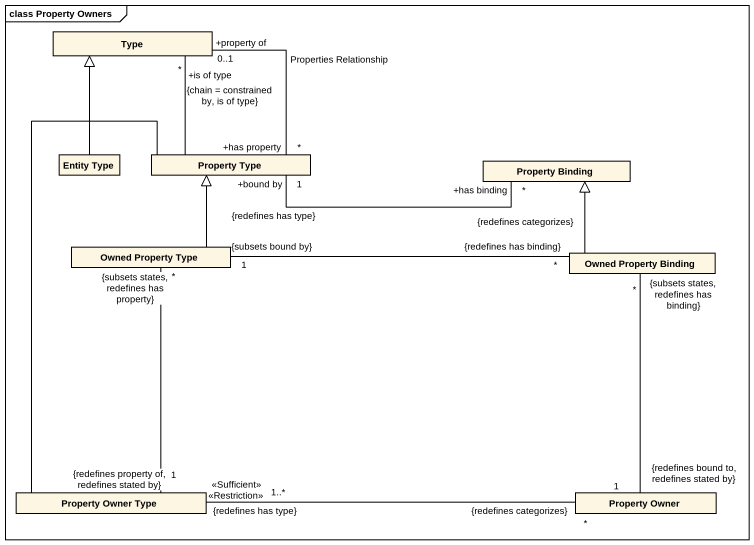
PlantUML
@startuml
mainframe class Property Owners
hide circle
hide empty members
class Type
class "Entity Type" as Entity_Type
class "Property Type" as Property_Type
class "Property Binding" as Property_Binding
class "Owned Property Type" as Owned_Property_Type
class "Owned Property Binding" as Owned_Property_Binding
class "Property Owner Type" as Property_Owner_Type
class "Property Owner" as Property_Owner
Type "+property of\n0..1" -- "+has property\n*" Property_Type : Properties Relationship
Entity_Type -up-|> Type
Property_Type -up- "+is of type\n*\n{chain = constrained by, is of type}" Type
Property_Type -up-|> Type
Property_Type "+bound by\n1\n{redefines has type}" -right- "+has binding\n*\n{redefines categorizes}" Property_Binding
Owned_Property_Type -up-|> Property_Type
Owned_Property_Binding -up-|> Property_Binding
Owned_Property_Binding "*\n{redefines has binding}" -left- "1\n{subsets bound by}" Owned_Property_Type
Property_Owner_Type -up-|> Type
Property_Owner_Type "1\n{redefines property of, redefines stated by}" -up- "*\n{subsets states, redefines has property}" Owned_Property_Type
Property_Owner_Type "<<Sufficient>> <<Restriction>>\n1..*\n{redefines has type}" -right- "*\n{redefines categorizes}" Property_Owner
Property_Owner "1\n{redefines bound to, redefines stated by}" -up- "*\n{subsets states, redefines has binding}" Owned_Property_Binding
@enduml
